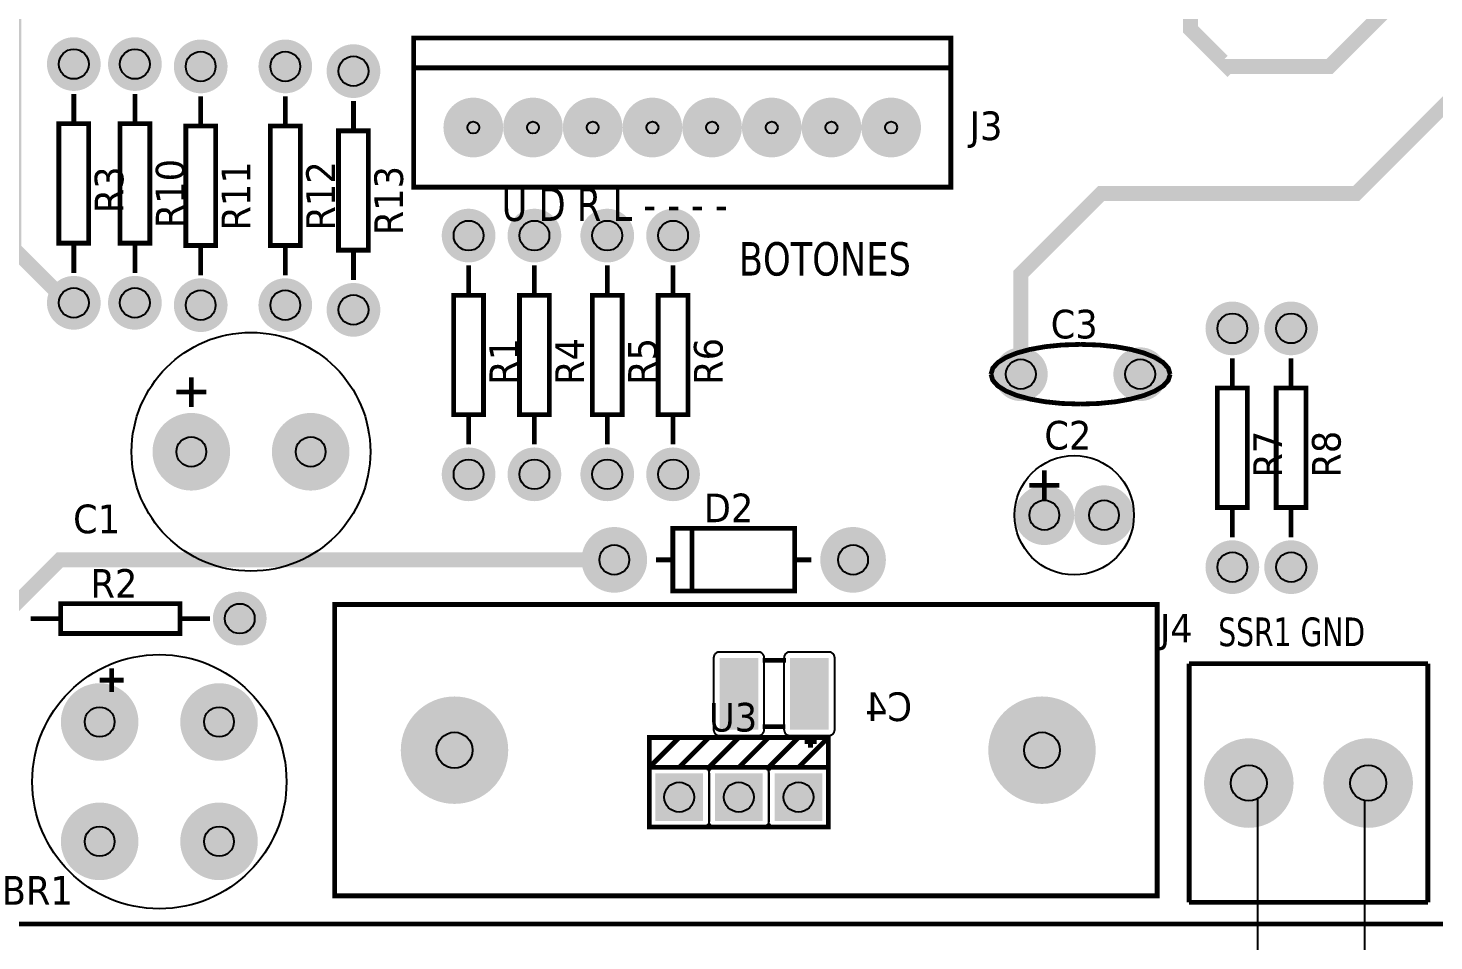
# Model space of a CAD drawing. Header units: millimetres. Extents: x 123.5 to 144.3, y 105.4 to 121.6.
# Drawn here: x 132.327 to 134.729, y 107.296 to 108.856 of the extents above; entities that cross this region are included whole.
import ezdxf

# ---------------------------------------------------------------- set-up
doc = ezdxf.new("R2010")
doc.units = ezdxf.units.MM
doc.layers.add('DESC', color=250, linetype='Continuous')
doc.layers.add('WIRES', color=7, linetype='Continuous')
doc.styles.get("Standard").update_dxf_attribs({"font": 'tahoma.ttf'})

# ---------------------------------------------------------------- blocks, each defined once
blk = doc.blocks.new('RPAD')
blk.add_trace([(-0.5, -0.5), (-0.5, 0.5), (0.5, -0.5), (0.5, 0.5)])
blk = doc.blocks.new('EPAD')
at = {"const_width": 0.5}
blk.add_lwpolyline([(-0.25, 0, 1), (0.25, 0, 1)], format="xyb", close=True, dxfattribs=at)
blk = doc.blocks.new('Tarjeta mufla')
for points, const_width in [([(146.2095582771173, 112.4205889344294), (150.1229442771173, 112.4205889344294), (150.1229442771173, 115.5111409344294), (146.2095582771173, 115.5111409344294), (146.2095582771173, 112.4205889344294)], 0.008), ([(146.2095582771173, 112.4205889344294), (150.1229442771173, 112.4205889344294), (150.1229442771173, 115.5111409344294), (146.2095582771173, 115.5111409344294), (146.2095582771173, 112.4205889344294)], 0.008), ([(146.2095582771173, 112.4205889344294), (150.1229442771173, 112.4205889344294), (150.1229442771173, 115.5111409344294), (146.2095582771173, 115.5111409344294), (146.2095582771173, 112.4205889344294)], 0.008), ([(148.1760402771172, 114.9658469344294), (148.6437632771172, 114.9658469344294), (148.7513322771173, 114.8582779344294), (149.1206872771172, 114.8582779344294), (149.3223002771173, 114.6566649344294), (149.3223002771173, 114.0083309344294), (149.1715582771172, 113.8575889344294), (149.0008712771173, 113.8575889344294), (149.0008622771172, 113.8575799344294), (148.9386922771172, 113.9197509344294), (148.9386922771172, 113.9993299344294)], 0.025), ([(148.6544402771173, 113.3418489344294), (148.6544402771173, 113.5100429344294), (148.7888822771172, 113.6444849344294), (149.2159662771172, 113.6444849344294), (149.9659662771172, 114.3944849344294), (149.9659662771172, 114.8053389344294), (149.8536682771172, 114.9176369344294)], 0.025), ([(147.1115582771172, 114.4748929344294), (146.9673532771172, 114.3306879344294), (146.9673532771172, 113.5518969344294), (147.0577162771172, 113.4615339344294), (147.0678262771172, 113.4615339344294)], 0.025), ([(147.6371172771173, 113.6552349344294), (148.5371172771173, 113.6552349344294), (148.5371172771173, 113.9052349344294), (147.6371172771173, 113.9052349344294), (147.6371172771173, 113.6552349344294)], 0.008), ([(147.6371172771173, 113.6552349344294), (148.5371172771173, 113.6552349344294), (148.5371172771173, 113.9052349344294), (147.6371172771173, 113.9052349344294), (147.6371172771173, 113.6552349344294)], 0.008), ([(147.6371172771173, 113.6552349344294), (148.5371172771173, 113.6552349344294), (148.5371172771173, 113.9052349344294), (147.6371172771173, 113.9052349344294), (147.6371172771173, 113.6552349344294)], 0.008), ([(147.6371172771173, 113.8552349344294), (148.5371172771173, 113.8552349344294)], 0.008), ([(147.6371172771173, 113.8552349344294), (148.5371172771173, 113.8552349344294)], 0.008), ([(147.6371172771173, 113.8552349344294), (148.5371172771173, 113.8552349344294)], 0.008), ([(147.0678262771172, 113.8115339344294), (147.0678262771172, 113.7615339344294)], 0.008), ([(147.0678262771172, 113.8115339344294), (147.0678262771172, 113.7615339344294)], 0.008), ([(147.0678262771172, 113.8115339344294), (147.0678262771172, 113.7615339344294)], 0.008), ([(147.1701882771172, 113.8115339344294), (147.1701882771172, 113.7615339344294)], 0.008), ([(147.1701882771172, 113.8115339344294), (147.1701882771172, 113.7615339344294)], 0.008), ([(147.1701882771172, 113.8115339344294), (147.1701882771172, 113.7615339344294)], 0.008), ([(147.2804242771172, 113.8075969344294), (147.2804242771172, 113.7575969344294)], 0.008), ([(147.2804242771172, 113.8075969344294), (147.2804242771172, 113.7575969344294)], 0.008), ([(147.2804242771172, 113.8075969344294), (147.2804242771172, 113.7575969344294)], 0.008), ([(147.4221572771172, 113.8075969344294), (147.4221572771172, 113.7575969344294)], 0.008), ([(147.4221572771172, 113.8075969344294), (147.4221572771172, 113.7575969344294)], 0.008), ([(147.4221572771172, 113.8075969344294), (147.4221572771172, 113.7575969344294)], 0.008), ([(147.5363302771173, 113.7997229344294), (147.5363302771173, 113.7497229344294)], 0.008), ([(147.5363302771173, 113.7997229344294), (147.5363302771173, 113.7497229344294)], 0.008), ([(147.5363302771173, 113.7997229344294), (147.5363302771173, 113.7497229344294)], 0.008), ([(147.0428262771173, 113.5615339344294), (147.0928262771172, 113.5615339344294), (147.0928262771172, 113.7615339344294), (147.0428262771173, 113.7615339344294), (147.0428262771173, 113.5615339344294)], 0.008), ([(147.0428262771173, 113.5615339344294), (147.0928262771172, 113.5615339344294), (147.0928262771172, 113.7615339344294), (147.0428262771173, 113.7615339344294), (147.0428262771173, 113.5615339344294)], 0.008), ([(147.0428262771173, 113.5615339344294), (147.0928262771172, 113.5615339344294), (147.0928262771172, 113.7615339344294), (147.0428262771173, 113.7615339344294), (147.0428262771173, 113.5615339344294)], 0.008), ([(147.1451882771173, 113.5615339344294), (147.1951882771172, 113.5615339344294), (147.1951882771172, 113.7615339344294), (147.1451882771173, 113.7615339344294), (147.1451882771173, 113.5615339344294)], 0.008), ([(147.1451882771173, 113.5615339344294), (147.1951882771172, 113.5615339344294), (147.1951882771172, 113.7615339344294), (147.1451882771173, 113.7615339344294), (147.1451882771173, 113.5615339344294)], 0.008), ([(147.1451882771173, 113.5615339344294), (147.1951882771172, 113.5615339344294), (147.1951882771172, 113.7615339344294), (147.1451882771173, 113.7615339344294), (147.1451882771173, 113.5615339344294)], 0.008), ([(147.2554242771172, 113.5575969344294), (147.3054242771173, 113.5575969344294), (147.3054242771173, 113.7575969344294), (147.2554242771172, 113.7575969344294), (147.2554242771172, 113.5575969344294)], 0.008), ([(147.2554242771172, 113.5575969344294), (147.3054242771173, 113.5575969344294), (147.3054242771173, 113.7575969344294), (147.2554242771172, 113.7575969344294), (147.2554242771172, 113.5575969344294)], 0.008), ([(147.2554242771172, 113.5575969344294), (147.3054242771173, 113.5575969344294), (147.3054242771173, 113.7575969344294), (147.2554242771172, 113.7575969344294), (147.2554242771172, 113.5575969344294)], 0.008), ([(147.3971572771173, 113.5575969344294), (147.4471572771172, 113.5575969344294), (147.4471572771172, 113.7575969344294), (147.3971572771173, 113.7575969344294), (147.3971572771173, 113.5575969344294)], 0.008), ([(147.3971572771173, 113.5575969344294), (147.4471572771172, 113.5575969344294), (147.4471572771172, 113.7575969344294), (147.3971572771173, 113.7575969344294), (147.3971572771173, 113.5575969344294)], 0.008), ([(147.3971572771173, 113.5575969344294), (147.4471572771172, 113.5575969344294), (147.4471572771172, 113.7575969344294), (147.3971572771173, 113.7575969344294), (147.3971572771173, 113.5575969344294)], 0.008), ([(147.5113302771173, 113.5497229344294), (147.5613302771172, 113.5497229344294), (147.5613302771172, 113.7497229344294), (147.5113302771173, 113.7497229344294), (147.5113302771173, 113.5497229344294)], 0.008), ([(147.5113302771173, 113.5497229344294), (147.5613302771172, 113.5497229344294), (147.5613302771172, 113.7497229344294), (147.5113302771173, 113.7497229344294), (147.5113302771173, 113.5497229344294)], 0.008), ([(147.5113302771173, 113.5497229344294), (147.5613302771172, 113.5497229344294), (147.5613302771172, 113.7497229344294), (147.5113302771173, 113.7497229344294), (147.5113302771173, 113.5497229344294)], 0.008), ([(147.0678262771172, 113.5615339344294), (147.0678262771172, 113.5115339344294)], 0.008), ([(147.0678262771172, 113.5615339344294), (147.0678262771172, 113.5115339344294)], 0.008), ([(147.0678262771172, 113.5615339344294), (147.0678262771172, 113.5115339344294)], 0.008), ([(147.1701882771172, 113.5615339344294), (147.1701882771172, 113.5115339344294)], 0.008), ([(147.1701882771172, 113.5615339344294), (147.1701882771172, 113.5115339344294)], 0.008), ([(147.1701882771172, 113.5615339344294), (147.1701882771172, 113.5115339344294)], 0.008), ([(147.2804242771172, 113.5575969344294), (147.2804242771172, 113.5075969344294)], 0.008), ([(147.2804242771172, 113.5575969344294), (147.2804242771172, 113.5075969344294)], 0.008), ([(147.2804242771172, 113.5575969344294), (147.2804242771172, 113.5075969344294)], 0.008), ([(147.4221572771172, 113.5575969344294), (147.4221572771172, 113.5075969344294)], 0.008), ([(147.4221572771172, 113.5575969344294), (147.4221572771172, 113.5075969344294)], 0.008), ([(147.4221572771172, 113.5575969344294), (147.4221572771172, 113.5075969344294)], 0.008), ([(147.5363302771173, 113.5497229344294), (147.5363302771173, 113.4997229344294)], 0.008), ([(147.5363302771173, 113.5497229344294), (147.5363302771173, 113.4997229344294)], 0.008), ([(147.5363302771173, 113.5497229344294), (147.5363302771173, 113.4997229344294)], 0.008), ([(147.7292432771172, 113.5241329344294), (147.7292432771172, 113.4741329344294)], 0.008), ([(147.7292432771172, 113.5241329344294), (147.7292432771172, 113.4741329344294)], 0.008), ([(147.7292432771172, 113.5241329344294), (147.7292432771172, 113.4741329344294)], 0.008), ([(147.8394792771172, 113.5241329344294), (147.8394792771172, 113.4741329344294)], 0.008), ([(147.8394792771172, 113.5241329344294), (147.8394792771172, 113.4741329344294)], 0.008), ([(147.8394792771172, 113.5241329344294), (147.8394792771172, 113.4741329344294)], 0.008), ([(147.9615272771173, 113.5241329344294), (147.9615272771173, 113.4741329344294)], 0.008), ([(147.9615272771173, 113.5241329344294), (147.9615272771173, 113.4741329344294)], 0.008), ([(147.9615272771173, 113.5241329344294), (147.9615272771173, 113.4741329344294)], 0.008), ([(148.0717632771172, 113.5241329344294), (148.0717632771172, 113.4741329344294)], 0.008), ([(148.0717632771172, 113.5241329344294), (148.0717632771172, 113.4741329344294)], 0.008), ([(148.0717632771172, 113.5241329344294), (148.0717632771172, 113.4741329344294)], 0.008), ([(147.7042432771173, 113.2741329344294), (147.7542432771172, 113.2741329344294), (147.7542432771172, 113.4741329344294), (147.7042432771173, 113.4741329344294), (147.7042432771173, 113.2741329344294)], 0.008), ([(147.7042432771173, 113.2741329344294), (147.7542432771172, 113.2741329344294), (147.7542432771172, 113.4741329344294), (147.7042432771173, 113.4741329344294), (147.7042432771173, 113.2741329344294)], 0.008), ([(147.7042432771173, 113.2741329344294), (147.7542432771172, 113.2741329344294), (147.7542432771172, 113.4741329344294), (147.7042432771173, 113.4741329344294), (147.7042432771173, 113.2741329344294)], 0.008), ([(147.8144792771172, 113.2741329344294), (147.8644792771173, 113.2741329344294), (147.8644792771173, 113.4741329344294), (147.8144792771172, 113.4741329344294), (147.8144792771172, 113.2741329344294)], 0.008), ([(147.8144792771172, 113.2741329344294), (147.8644792771173, 113.2741329344294), (147.8644792771173, 113.4741329344294), (147.8144792771172, 113.4741329344294), (147.8144792771172, 113.2741329344294)], 0.008), ([(147.8144792771172, 113.2741329344294), (147.8644792771173, 113.2741329344294), (147.8644792771173, 113.4741329344294), (147.8144792771172, 113.4741329344294), (147.8144792771172, 113.2741329344294)], 0.008), ([(147.9365272771172, 113.2741329344294), (147.9865272771173, 113.2741329344294), (147.9865272771173, 113.4741329344294), (147.9365272771172, 113.4741329344294), (147.9365272771172, 113.2741329344294)], 0.008), ([(147.9365272771172, 113.2741329344294), (147.9865272771173, 113.2741329344294), (147.9865272771173, 113.4741329344294), (147.9365272771172, 113.4741329344294), (147.9365272771172, 113.2741329344294)], 0.008), ([(147.9365272771172, 113.2741329344294), (147.9865272771173, 113.2741329344294), (147.9865272771173, 113.4741329344294), (147.9365272771172, 113.4741329344294), (147.9365272771172, 113.2741329344294)], 0.008), ([(148.0467632771172, 113.2741329344294), (148.0967632771172, 113.2741329344294), (148.0967632771172, 113.4741329344294), (148.0467632771172, 113.4741329344294), (148.0467632771172, 113.2741329344294)], 0.008), ([(148.0467632771172, 113.2741329344294), (148.0967632771172, 113.2741329344294), (148.0967632771172, 113.4741329344294), (148.0467632771172, 113.4741329344294), (148.0467632771172, 113.2741329344294)], 0.008), ([(148.0467632771172, 113.2741329344294), (148.0967632771172, 113.2741329344294), (148.0967632771172, 113.4741329344294), (148.0467632771172, 113.4741329344294), (148.0467632771172, 113.2741329344294)], 0.008), ([(148.6044402771172, 113.3418489344294), (148.6073992771173, 113.3520369344294), (148.6159242771172, 113.3614739344294), (148.6294892771172, 113.3699739344294), (148.6475652771173, 113.3773489344294), (148.6696262771173, 113.3834119344294), (148.6951432771172, 113.3879739344294), (148.7235902771172, 113.3908489344294), (148.7544402771173, 113.3918489344294)], 0.008), ([(148.6044402771172, 113.3418489344294), (148.6073992771173, 113.3520369344294), (148.6159242771172, 113.3614739344294), (148.6294892771172, 113.3699739344294), (148.6475652771173, 113.3773489344294), (148.6696262771173, 113.3834119344294), (148.6951432771172, 113.3879739344294), (148.7235902771172, 113.3908489344294), (148.7544402771173, 113.3918489344294)], 0.008), ([(148.6044402771172, 113.3418489344294), (148.6073992771173, 113.3520369344294), (148.6159242771172, 113.3614739344294), (148.6294892771172, 113.3699739344294), (148.6475652771173, 113.3773489344294), (148.6696262771173, 113.3834119344294), (148.6951432771172, 113.3879739344294), (148.7235902771172, 113.3908489344294), (148.7544402771173, 113.3918489344294)], 0.008), ([(148.9044402771173, 113.3418489344294), (148.9014402771172, 113.3520369344294), (148.8928152771173, 113.3614739344294), (148.8791272771172, 113.3699739344294), (148.8609402771172, 113.3773489344294), (148.8388152771172, 113.3834119344294), (148.8133152771173, 113.3879739344294), (148.7850032771173, 113.3908489344294), (148.7544402771173, 113.3918489344294)], 0.008), ([(148.9044402771173, 113.3418489344294), (148.9014402771172, 113.3520369344294), (148.8928152771173, 113.3614739344294), (148.8791272771172, 113.3699739344294), (148.8609402771172, 113.3773489344294), (148.8388152771172, 113.3834119344294), (148.8133152771173, 113.3879739344294), (148.7850032771173, 113.3908489344294), (148.7544402771173, 113.3918489344294)], 0.008), ([(148.9044402771173, 113.3418489344294), (148.9014402771172, 113.3520369344294), (148.8928152771173, 113.3614739344294), (148.8791272771172, 113.3699739344294), (148.8609402771172, 113.3773489344294), (148.8388152771172, 113.3834119344294), (148.8133152771173, 113.3879739344294), (148.7850032771173, 113.3908489344294), (148.7544402771173, 113.3918489344294)], 0.008), ([(149.0087712771172, 113.3686209344294), (149.0087712771172, 113.3186209344294)], 0.008), ([(149.0087712771172, 113.3686209344294), (149.0087712771172, 113.3186209344294)], 0.008), ([(149.0087712771172, 113.3686209344294), (149.0087712771172, 113.3186209344294)], 0.008), ([(149.1071962771173, 113.3686209344294), (149.1071962771173, 113.3186209344294)], 0.008), ([(149.1071962771173, 113.3686209344294), (149.1071962771173, 113.3186209344294)], 0.008), ([(149.1071962771173, 113.3686209344294), (149.1071962771173, 113.3186209344294)], 0.008), ([(147.2646762771172, 113.3369279344294), (147.2646762771172, 113.2869279344294)], 0.008), ([(147.2646762771172, 113.3369279344294), (147.2646762771172, 113.2869279344294)], 0.008), ([(147.2646762771172, 113.3369279344294), (147.2646762771172, 113.2869279344294)], 0.008), ([(148.6044402771172, 113.3418489344294), (148.6073992771173, 113.3316619344294), (148.6159242771172, 113.3222239344294), (148.6294892771172, 113.3137239344294), (148.6475652771173, 113.3063489344294), (148.6696262771173, 113.3002869344294), (148.6951432771172, 113.2957239344294), (148.7235902771172, 113.2928489344294), (148.7544402771173, 113.2918489344294)], 0.008), ([(148.6044402771172, 113.3418489344294), (148.6073992771173, 113.3316619344294), (148.6159242771172, 113.3222239344294), (148.6294892771172, 113.3137239344294), (148.6475652771173, 113.3063489344294), (148.6696262771173, 113.3002869344294), (148.6951432771172, 113.2957239344294), (148.7235902771172, 113.2928489344294), (148.7544402771173, 113.2918489344294)], 0.008), ([(148.6044402771172, 113.3418489344294), (148.6073992771173, 113.3316619344294), (148.6159242771172, 113.3222239344294), (148.6294892771172, 113.3137239344294), (148.6475652771173, 113.3063489344294), (148.6696262771173, 113.3002869344294), (148.6951432771172, 113.2957239344294), (148.7235902771172, 113.2928489344294), (148.7544402771173, 113.2918489344294)], 0.008), ([(148.9044402771173, 113.3418489344294), (148.9014402771172, 113.3316619344294), (148.8928152771173, 113.3222239344294), (148.8791272771172, 113.3137239344294), (148.8609402771172, 113.3063489344294), (148.8388152771172, 113.3002869344294), (148.8133152771173, 113.2957239344294), (148.7850032771173, 113.2928489344294), (148.7544402771173, 113.2918489344294)], 0.008), ([(148.9044402771173, 113.3418489344294), (148.9014402771172, 113.3316619344294), (148.8928152771173, 113.3222239344294), (148.8791272771172, 113.3137239344294), (148.8609402771172, 113.3063489344294), (148.8388152771172, 113.3002869344294), (148.8133152771173, 113.2957239344294), (148.7850032771173, 113.2928489344294), (148.7544402771173, 113.2918489344294)], 0.008), ([(148.9044402771173, 113.3418489344294), (148.9014402771172, 113.3316619344294), (148.8928152771173, 113.3222239344294), (148.8791272771172, 113.3137239344294), (148.8609402771172, 113.3063489344294), (148.8388152771172, 113.3002869344294), (148.8133152771173, 113.2957239344294), (148.7850032771173, 113.2928489344294), (148.7544402771173, 113.2918489344294)], 0.008), ([(147.2396762771172, 113.3119279344294), (147.2896762771173, 113.3119279344294)], 0.008), ([(147.2396762771172, 113.3119279344294), (147.2896762771173, 113.3119279344294)], 0.008), ([(147.2396762771172, 113.3119279344294), (147.2896762771173, 113.3119279344294)], 0.008), ([(148.9837712771173, 113.1186209344294), (149.0337712771172, 113.1186209344294), (149.0337712771172, 113.3186209344294), (148.9837712771173, 113.3186209344294), (148.9837712771173, 113.1186209344294)], 0.008), ([(148.9837712771173, 113.1186209344294), (149.0337712771172, 113.1186209344294), (149.0337712771172, 113.3186209344294), (148.9837712771173, 113.3186209344294), (148.9837712771173, 113.1186209344294)], 0.008), ([(148.9837712771173, 113.1186209344294), (149.0337712771172, 113.1186209344294), (149.0337712771172, 113.3186209344294), (148.9837712771173, 113.3186209344294), (148.9837712771173, 113.1186209344294)], 0.008), ([(149.0821962771172, 113.1186209344294), (149.1321962771173, 113.1186209344294), (149.1321962771173, 113.3186209344294), (149.0821962771172, 113.3186209344294), (149.0821962771172, 113.1186209344294)], 0.008), ([(149.0821962771172, 113.1186209344294), (149.1321962771173, 113.1186209344294), (149.1321962771173, 113.3186209344294), (149.0821962771172, 113.3186209344294), (149.0821962771172, 113.1186209344294)], 0.008), ([(149.0821962771172, 113.1186209344294), (149.1321962771173, 113.1186209344294), (149.1321962771173, 113.3186209344294), (149.0821962771172, 113.3186209344294), (149.0821962771172, 113.1186209344294)], 0.008), ([(147.7292432771172, 113.2741329344294), (147.7292432771172, 113.2241329344294)], 0.008), ([(147.7292432771172, 113.2741329344294), (147.7292432771172, 113.2241329344294)], 0.008), ([(147.7292432771172, 113.2741329344294), (147.7292432771172, 113.2241329344294)], 0.008), ([(147.8394792771172, 113.2741329344294), (147.8394792771172, 113.2241329344294)], 0.008), ([(147.8394792771172, 113.2741329344294), (147.8394792771172, 113.2241329344294)], 0.008), ([(147.8394792771172, 113.2741329344294), (147.8394792771172, 113.2241329344294)], 0.008), ([(147.9615272771173, 113.2741329344294), (147.9615272771173, 113.2241329344294)], 0.008), ([(147.9615272771173, 113.2741329344294), (147.9615272771173, 113.2241329344294)], 0.008), ([(147.9615272771173, 113.2741329344294), (147.9615272771173, 113.2241329344294)], 0.008), ([(148.0717632771172, 113.2741329344294), (148.0717632771172, 113.2241329344294)], 0.008), ([(148.0717632771172, 113.2741329344294), (148.0717632771172, 113.2241329344294)], 0.008), ([(148.0717632771172, 113.2741329344294), (148.0717632771172, 113.2241329344294)], 0.008), ([(148.6938102771173, 113.1806289344294), (148.6938102771173, 113.1306289344294)], 0.008), ([(148.6938102771173, 113.1806289344294), (148.6938102771173, 113.1306289344294)], 0.008), ([(148.6938102771173, 113.1806289344294), (148.6938102771173, 113.1306289344294)], 0.008), ([(148.6688102771172, 113.1556289344294), (148.7188102771173, 113.1556289344294)], 0.008), ([(148.6688102771172, 113.1556289344294), (148.7188102771173, 113.1556289344294)], 0.008), ([(148.6688102771172, 113.1556289344294), (148.7188102771173, 113.1556289344294)], 0.008), ([(149.0087712771172, 113.1186209344294), (149.0087712771172, 113.0686209344294)], 0.008), ([(149.0087712771172, 113.1186209344294), (149.0087712771172, 113.0686209344294)], 0.008), ([(149.0087712771172, 113.1186209344294), (149.0087712771172, 113.0686209344294)], 0.008), ([(149.1071962771173, 113.1186209344294), (149.1071962771173, 113.0686209344294)], 0.008), ([(149.1071962771173, 113.1186209344294), (149.1071962771173, 113.0686209344294)], 0.008), ([(149.1071962771173, 113.1186209344294), (149.1071962771173, 113.0686209344294)], 0.008), ([(148.0713382771172, 112.9788259344294), (148.2753382771172, 112.9788259344294), (148.2753382771172, 113.0838259344294), (148.0713382771172, 113.0838259344294), (148.0713382771172, 112.9788259344294)], 0.008), ([(148.0713382771172, 112.9788259344294), (148.2753382771172, 112.9788259344294), (148.2753382771172, 113.0838259344294), (148.0713382771172, 113.0838259344294), (148.0713382771172, 112.9788259344294)], 0.008), ([(148.0713382771172, 112.9788259344294), (148.2753382771172, 112.9788259344294), (148.2753382771172, 113.0838259344294), (148.0713382771172, 113.0838259344294), (148.0713382771172, 112.9788259344294)], 0.008), ([(148.1033382771172, 113.0828259344294), (148.1033382771172, 112.9798259344294)], 0.008), ([(148.1033382771172, 113.0828259344294), (148.1033382771172, 112.9798259344294)], 0.008), ([(148.1033382771172, 113.0828259344294), (148.1033382771172, 112.9798259344294)], 0.008), ([(147.9733382771173, 113.0308259344294), (147.0442042771172, 113.0308259344294), (146.9457792771173, 112.9323999344294)], 0.025), ([(148.0433382771172, 113.0308259344294), (148.0713382771172, 113.0308259344294)], 0.008), ([(148.0433382771172, 113.0308259344294), (148.0713382771172, 113.0308259344294)], 0.008), ([(148.0433382771172, 113.0308259344294), (148.0713382771172, 113.0308259344294)], 0.008), ([(148.2753382771172, 113.0308259344294), (148.3033382771172, 113.0308259344294)], 0.008), ([(148.2753382771172, 113.0308259344294), (148.3033382771172, 113.0308259344294)], 0.008), ([(148.2753382771172, 113.0308259344294), (148.3033382771172, 113.0308259344294)], 0.008), ([(147.0457792771172, 112.9073999344294), (147.2457792771172, 112.9073999344294), (147.2457792771172, 112.9573999344294), (147.0457792771172, 112.9573999344294), (147.0457792771172, 112.9073999344294)], 0.008), ([(147.0457792771172, 112.9073999344294), (147.2457792771172, 112.9073999344294), (147.2457792771172, 112.9573999344294), (147.0457792771172, 112.9573999344294), (147.0457792771172, 112.9073999344294)], 0.008), ([(147.0457792771172, 112.9073999344294), (147.2457792771172, 112.9073999344294), (147.2457792771172, 112.9573999344294), (147.0457792771172, 112.9573999344294), (147.0457792771172, 112.9073999344294)], 0.008), ([(147.5048342771173, 112.4678339344294), (148.8827862771172, 112.4678339344294), (148.8827862771172, 112.9560219344294), (147.5048342771173, 112.9560219344294), (147.5048342771173, 112.4678339344294)], 0.008), ([(147.5048342771173, 112.4678339344294), (148.8827862771172, 112.4678339344294), (148.8827862771172, 112.9560219344294), (147.5048342771173, 112.9560219344294), (147.5048342771173, 112.4678339344294)], 0.008), ([(147.5048342771173, 112.4678339344294), (148.8827862771172, 112.4678339344294), (148.8827862771172, 112.9560219344294), (147.5048342771173, 112.9560219344294), (147.5048342771173, 112.4678339344294)], 0.008), ([(146.9957792771172, 112.9323999344294), (147.0457792771172, 112.9323999344294)], 0.008), ([(146.9957792771172, 112.9323999344294), (147.0457792771172, 112.9323999344294)], 0.008), ([(146.9957792771172, 112.9323999344294), (147.0457792771172, 112.9323999344294)], 0.008), ([(147.2457792771172, 112.9323999344294), (147.2957792771172, 112.9323999344294)], 0.008), ([(147.2457792771172, 112.9323999344294), (147.2957792771172, 112.9323999344294)], 0.008), ([(147.2457792771172, 112.9323999344294), (147.2957792771172, 112.9323999344294)], 0.008), ([(148.2221092771173, 112.8624159344294), (148.2611092771172, 112.8624159344294)], 0.008), ([(148.2221092771173, 112.8624159344294), (148.2611092771172, 112.8624159344294)], 0.008), ([(148.2221092771173, 112.8624159344294), (148.2611092771172, 112.8624159344294)], 0.008), ([(148.9363302771172, 112.8568099344294), (148.9363302771172, 112.4568099344294)], 0.008), ([(148.9363302771172, 112.8568099344294), (149.3363302771172, 112.8568099344294)], 0.008), ([(148.9363302771172, 112.8568099344294), (148.9363302771172, 112.4568099344294)], 0.008), ([(148.9363302771172, 112.8568099344294), (149.3363302771172, 112.8568099344294)], 0.008), ([(148.9363302771172, 112.8568099344294), (148.9363302771172, 112.4568099344294)], 0.008), ([(148.9363302771172, 112.8568099344294), (149.3363302771172, 112.8568099344294)], 0.008), ([(149.3363302771172, 112.8568099344294), (149.3363302771172, 112.4568099344294)], 0.008), ([(149.3363302771172, 112.8568099344294), (149.3363302771172, 112.4568099344294)], 0.008), ([(149.3363302771172, 112.8568099344294), (149.3363302771172, 112.4568099344294)], 0.008), ([(147.1311332771172, 112.8491719344294), (147.1311332771172, 112.8091719344294)], 0.008), ([(147.1311332771172, 112.8491719344294), (147.1311332771172, 112.8091719344294)], 0.008), ([(147.1311332771172, 112.8491719344294), (147.1311332771172, 112.8091719344294)], 0.008), ([(147.1111332771173, 112.8291719344294), (147.1511332771173, 112.8291719344294)], 0.008), ([(147.1111332771173, 112.8291719344294), (147.1511332771173, 112.8291719344294)], 0.008), ([(147.1111332771173, 112.8291719344294), (147.1511332771173, 112.8291719344294)], 0.008), ([(148.2221092771173, 112.7514159344294), (148.2601092771172, 112.7514159344294)], 0.008), ([(148.2221092771173, 112.7514159344294), (148.2601092771172, 112.7514159344294)], 0.008), ([(148.2221092771173, 112.7514159344294), (148.2601092771172, 112.7514159344294)], 0.008), ([(148.3021092771172, 112.7364159344294), (148.3021092771172, 112.7164159344294)], 0.008), ([(148.3021092771172, 112.7364159344294), (148.3021092771172, 112.7164159344294)], 0.008), ([(148.3021092771172, 112.7364159344294), (148.3021092771172, 112.7164159344294)], 0.008), ([(148.0319992771173, 112.6831879344294), (148.0319992771173, 112.7331879344294), (148.3319992771172, 112.7331879344294), (148.3319992771172, 112.6831879344294)], 0.008), ([(148.0319992771173, 112.6831879344294), (148.0819992771172, 112.7331879344294)], 0.008), ([(148.0319992771173, 112.6831879344294), (148.0319992771173, 112.7331879344294), (148.3319992771172, 112.7331879344294), (148.3319992771172, 112.6831879344294)], 0.008), ([(148.0319992771173, 112.6831879344294), (148.0819992771172, 112.7331879344294)], 0.008), ([(148.0319992771173, 112.6831879344294), (148.0319992771173, 112.7331879344294), (148.3319992771172, 112.7331879344294), (148.3319992771172, 112.6831879344294)], 0.008), ([(148.0319992771173, 112.6831879344294), (148.0819992771172, 112.7331879344294)], 0.008), ([(148.0819992771172, 112.6831879344294), (148.1319992771172, 112.7331879344294)], 0.008), ([(148.0819992771172, 112.6831879344294), (148.1319992771172, 112.7331879344294)], 0.008), ([(148.0819992771172, 112.6831879344294), (148.1319992771172, 112.7331879344294)], 0.008), ([(148.1319992771172, 112.6831879344294), (148.1819992771173, 112.7331879344294)], 0.008), ([(148.1319992771172, 112.6831879344294), (148.1819992771173, 112.7331879344294)], 0.008), ([(148.1319992771172, 112.6831879344294), (148.1819992771173, 112.7331879344294)], 0.008), ([(148.1819992771173, 112.6831879344294), (148.2319992771172, 112.7331879344294)], 0.008), ([(148.1819992771173, 112.6831879344294), (148.2319992771172, 112.7331879344294)], 0.008), ([(148.1819992771173, 112.6831879344294), (148.2319992771172, 112.7331879344294)], 0.008), ([(148.2319992771172, 112.6831879344294), (148.2819992771173, 112.7331879344294)], 0.008), ([(148.2319992771172, 112.6831879344294), (148.2819992771173, 112.7331879344294)], 0.008), ([(148.2319992771172, 112.6831879344294), (148.2819992771173, 112.7331879344294)], 0.008), ([(148.2819992771173, 112.6831879344294), (148.3319992771172, 112.7331879344294)], 0.008), ([(148.2819992771173, 112.6831879344294), (148.3319992771172, 112.7331879344294)], 0.008), ([(148.2819992771173, 112.6831879344294), (148.3319992771172, 112.7331879344294)], 0.008), ([(148.2921092771172, 112.7264159344294), (148.3121092771173, 112.7264159344294)], 0.008), ([(148.2921092771172, 112.7264159344294), (148.3121092771173, 112.7264159344294)], 0.008), ([(148.2921092771172, 112.7264159344294), (148.3121092771173, 112.7264159344294)], 0.008), ([(148.0319992771173, 112.5831879344294), (148.3319992771172, 112.5831879344294), (148.3319992771172, 112.6831879344294), (148.0319992771173, 112.6831879344294), (148.0319992771173, 112.5831879344294)], 0.008), ([(148.0319992771173, 112.5831879344294), (148.3319992771172, 112.5831879344294), (148.3319992771172, 112.6831879344294), (148.0319992771173, 112.6831879344294), (148.0319992771173, 112.5831879344294)], 0.008), ([(148.0319992771173, 112.5831879344294), (148.3319992771172, 112.5831879344294), (148.3319992771172, 112.6831879344294), (148.0319992771173, 112.6831879344294), (148.0319992771173, 112.5831879344294)], 0.008), ([(148.9363302771172, 112.4568099344294), (149.3363302771172, 112.4568099344294)], 0.008), ([(148.9363302771172, 112.4568099344294), (149.3363302771172, 112.4568099344294)], 0.008), ([(148.9363302771172, 112.4568099344294), (149.3363302771172, 112.4568099344294)], 0.008)]:
    blk.add_lwpolyline(points, dxfattribs=dict(const_width=const_width))
for points in [[(148.1496092771172, 112.7364159344294), (148.2146092771172, 112.7364159344294), (148.2156492771173, 112.7364669344294), (148.2166542771172, 112.7366149344294), (148.2176212771172, 112.7368569344294), (148.2185452771172, 112.7371879344294), (148.2194212771172, 112.7376019344294), (148.2202452771172, 112.7380969344294), (148.2210132771172, 112.7386669344294), (148.2217192771172, 112.7393069344294), (148.2223592771172, 112.7400129344294), (148.2229282771172, 112.7407799344294), (148.2234232771172, 112.7416039344294), (148.2238382771172, 112.7424809344294), (148.2241682771173, 112.7434049344294), (148.2244102771172, 112.7443719344294), (148.2245592771172, 112.7453769344294), (148.2246092771173, 112.7464159344294), (148.2246092771173, 112.8664159344294), (148.2245592771172, 112.8674559344294), (148.2244102771172, 112.8684609344294), (148.2241682771173, 112.8694279344294), (148.2238382771172, 112.8703519344294), (148.2234232771172, 112.8712279344294), (148.2229282771172, 112.8720519344294), (148.2223592771172, 112.8728189344294), (148.2217192771172, 112.8735259344294), (148.2210132771172, 112.8741659344294), (148.2202452771172, 112.8747349344294), (148.2194212771172, 112.8752299344294), (148.2185452771172, 112.8756449344294), (148.2176212771172, 112.8759749344294), (148.2166542771172, 112.8762169344294), (148.2156492771173, 112.8763659344294), (148.2146092771172, 112.8764159344294), (148.1496092771172, 112.8764159344294), (148.1485702771172, 112.8763659344294), (148.1475652771173, 112.8762169344294), (148.1465982771172, 112.8759749344294), (148.1456742771173, 112.8756449344294), (148.1447972771172, 112.8752299344294), (148.1439732771173, 112.8747349344294), (148.1432062771173, 112.8741659344294), (148.1425002771173, 112.8735259344294), (148.1418602771172, 112.8728189344294), (148.1412902771172, 112.8720519344294), (148.1407962771173, 112.8712279344294), (148.1403812771173, 112.8703519344294), (148.1400502771172, 112.8694279344294), (148.1398082771173, 112.8684609344294), (148.1396602771173, 112.8674559344294), (148.1396092771172, 112.8664159344294), (148.1396092771172, 112.7464159344294), (148.1396602771173, 112.7453769344294), (148.1398082771173, 112.7443719344294), (148.1400502771172, 112.7434049344294), (148.1403812771173, 112.7424809344294), (148.1407962771173, 112.7416039344294), (148.1412902771172, 112.7407799344294), (148.1418602771172, 112.7400129344294), (148.1425002771173, 112.7393069344294), (148.1432062771173, 112.7386669344294), (148.1439732771173, 112.7380969344294), (148.1447972771172, 112.7376019344294), (148.1456742771173, 112.7371879344294), (148.1465982771172, 112.7368569344294), (148.1475652771173, 112.7366149344294), (148.1485702771172, 112.7364669344294), (148.1496092771172, 112.7364159344294)], [(148.2676092771173, 112.7364159344294), (148.3326092771173, 112.7364159344294), (148.3336492771172, 112.7364669344294), (148.3346542771172, 112.7366149344294), (148.3356212771172, 112.7368569344294), (148.3365452771172, 112.7371879344294), (148.3374212771172, 112.7376019344294), (148.3382452771172, 112.7380969344294), (148.3390132771173, 112.7386669344294), (148.3397192771172, 112.7393069344294), (148.3403592771172, 112.7400129344294), (148.3409282771173, 112.7407799344294), (148.3414232771173, 112.7416039344294), (148.3418382771172, 112.7424809344294), (148.3421682771173, 112.7434049344294), (148.3424102771172, 112.7443719344294), (148.3425592771173, 112.7453769344294), (148.3426092771172, 112.7464159344294), (148.3426092771172, 112.8664159344294), (148.3425592771173, 112.8674559344294), (148.3424102771172, 112.8684609344294), (148.3421682771173, 112.8694279344294), (148.3418382771172, 112.8703519344294), (148.3414232771173, 112.8712279344294), (148.3409282771173, 112.8720519344294), (148.3403592771172, 112.8728189344294), (148.3397192771172, 112.8735259344294), (148.3390132771173, 112.8741659344294), (148.3382452771172, 112.8747349344294), (148.3374212771172, 112.8752299344294), (148.3365452771172, 112.8756449344294), (148.3356212771172, 112.8759749344294), (148.3346542771172, 112.8762169344294), (148.3336492771172, 112.8763659344294), (148.3326092771173, 112.8764159344294), (148.2676092771173, 112.8764159344294), (148.2665702771172, 112.8763659344294), (148.2655652771172, 112.8762169344294), (148.2645982771172, 112.8759749344294), (148.2636742771172, 112.8756449344294), (148.2627972771172, 112.8752299344294), (148.2619732771172, 112.8747349344294), (148.2612062771173, 112.8741659344294), (148.2605002771172, 112.8735259344294), (148.2598602771172, 112.8728189344294), (148.2592902771173, 112.8720519344294), (148.2587962771173, 112.8712279344294), (148.2583812771173, 112.8703519344294), (148.2580502771172, 112.8694279344294), (148.2578082771172, 112.8684609344294), (148.2576602771173, 112.8674559344294), (148.2576092771172, 112.8664159344294), (148.2576092771172, 112.7464159344294), (148.2576602771173, 112.7453769344294), (148.2578082771172, 112.7443719344294), (148.2580502771172, 112.7434049344294), (148.2583812771173, 112.7424809344294), (148.2587962771173, 112.7416039344294), (148.2592902771173, 112.7407799344294), (148.2598602771172, 112.7400129344294), (148.2605002771172, 112.7393069344294), (148.2612062771173, 112.7386669344294), (148.2619732771172, 112.7380969344294), (148.2627972771172, 112.7376019344294), (148.2636742771172, 112.7371879344294), (148.2645982771172, 112.7368569344294), (148.2655652771172, 112.7366149344294), (148.2665702771172, 112.7364669344294), (148.2676092771173, 112.7364159344294)], [(148.0419992771172, 112.6831879344294), (148.1219992771173, 112.6831879344294), (148.1230382771172, 112.6831369344294), (148.1240442771172, 112.6829889344294), (148.1250102771172, 112.6827469344294), (148.1259342771172, 112.6824159344294), (148.1268112771172, 112.6820019344294), (148.1276352771172, 112.6815069344294), (148.1284032771173, 112.6809369344294), (148.1291082771172, 112.6802969344294), (148.1297492771172, 112.6795909344294), (148.1303182771173, 112.6788239344294), (148.1308122771173, 112.6779999344294), (148.1312272771173, 112.6771229344294), (148.1315582771173, 112.6761989344294), (148.1318002771172, 112.6752319344294), (148.1319492771173, 112.6742269344294), (148.1319992771172, 112.6731879344294), (148.1319992771172, 112.5931879344294), (148.1319492771173, 112.5921479344294), (148.1318002771172, 112.5911429344294), (148.1315582771173, 112.5901759344294), (148.1312272771173, 112.5892519344294), (148.1308122771173, 112.5883759344294), (148.1303182771173, 112.5875519344294), (148.1297492771172, 112.5867849344294), (148.1291082771172, 112.5860779344294), (148.1284032771173, 112.5854379344294), (148.1276352771172, 112.5848689344294), (148.1268112771172, 112.5843739344294), (148.1259342771172, 112.5839589344294), (148.1250102771172, 112.5836289344294), (148.1240442771172, 112.5833869344294), (148.1230382771172, 112.5832379344294), (148.1219992771173, 112.5831879344294), (148.0419992771172, 112.5831879344294), (148.0409602771173, 112.5832379344294), (148.0399552771173, 112.5833869344294), (148.0389882771173, 112.5836289344294), (148.0380642771173, 112.5839589344294), (148.0371872771173, 112.5843739344294), (148.0363632771173, 112.5848689344294), (148.0355952771172, 112.5854379344294), (148.0348902771173, 112.5860779344294), (148.0342492771173, 112.5867849344294), (148.0336802771172, 112.5875519344294), (148.0331862771172, 112.5883759344294), (148.0327712771172, 112.5892519344294), (148.0324402771172, 112.5901759344294), (148.0321982771173, 112.5911429344294), (148.0320492771172, 112.5921479344294), (148.0319992771173, 112.5931879344294), (148.0319992771173, 112.6731879344294), (148.0320492771172, 112.6742269344294), (148.0321982771173, 112.6752319344294), (148.0324402771172, 112.6761989344294), (148.0327712771172, 112.6771229344294), (148.0331862771172, 112.6779999344294), (148.0336802771172, 112.6788239344294), (148.0342492771173, 112.6795909344294), (148.0348902771173, 112.6802969344294), (148.0355952771172, 112.6809369344294), (148.0363632771173, 112.6815069344294), (148.0371872771173, 112.6820019344294), (148.0380642771173, 112.6824159344294), (148.0389882771173, 112.6827469344294), (148.0399552771173, 112.6829889344294), (148.0409602771173, 112.6831369344294), (148.0419992771172, 112.6831879344294)], [(148.1419992771172, 112.6831879344294), (148.2219992771172, 112.6831879344294), (148.2230382771172, 112.6831369344294), (148.2240442771173, 112.6829889344294), (148.2250102771172, 112.6827469344294), (148.2259342771173, 112.6824159344294), (148.2268112771172, 112.6820019344294), (148.2276352771173, 112.6815069344294), (148.2284032771173, 112.6809369344294), (148.2291082771172, 112.6802969344294), (148.2297492771172, 112.6795909344294), (148.2303182771172, 112.6788239344294), (148.2308122771173, 112.6779999344294), (148.2312272771173, 112.6771229344294), (148.2315582771172, 112.6761989344294), (148.2318002771173, 112.6752319344294), (148.2319492771173, 112.6742269344294), (148.2319992771172, 112.6731879344294), (148.2319992771172, 112.5931879344294), (148.2319492771173, 112.5921479344294), (148.2318002771173, 112.5911429344294), (148.2315582771172, 112.5901759344294), (148.2312272771173, 112.5892519344294), (148.2308122771173, 112.5883759344294), (148.2303182771172, 112.5875519344294), (148.2297492771172, 112.5867849344294), (148.2291082771172, 112.5860779344294), (148.2284032771173, 112.5854379344294), (148.2276352771173, 112.5848689344294), (148.2268112771172, 112.5843739344294), (148.2259342771173, 112.5839589344294), (148.2250102771172, 112.5836289344294), (148.2240442771173, 112.5833869344294), (148.2230382771172, 112.5832379344294), (148.2219992771172, 112.5831879344294), (148.1419992771172, 112.5831879344294), (148.1409602771172, 112.5832379344294), (148.1399552771173, 112.5833869344294), (148.1389882771172, 112.5836289344294), (148.1380642771173, 112.5839589344294), (148.1371872771172, 112.5843739344294), (148.1363632771173, 112.5848689344294), (148.1355952771173, 112.5854379344294), (148.1348902771173, 112.5860779344294), (148.1342492771172, 112.5867849344294), (148.1336802771172, 112.5875519344294), (148.1331862771173, 112.5883759344294), (148.1327712771173, 112.5892519344294), (148.1324402771172, 112.5901759344294), (148.1321982771173, 112.5911429344294), (148.1320492771173, 112.5921479344294), (148.1319992771172, 112.5931879344294), (148.1319992771172, 112.6731879344294), (148.1320492771173, 112.6742269344294), (148.1321982771173, 112.6752319344294), (148.1324402771172, 112.6761989344294), (148.1327712771173, 112.6771229344294), (148.1331862771173, 112.6779999344294), (148.1336802771172, 112.6788239344294), (148.1342492771172, 112.6795909344294), (148.1348902771173, 112.6802969344294), (148.1355952771173, 112.6809369344294), (148.1363632771173, 112.6815069344294), (148.1371872771172, 112.6820019344294), (148.1380642771173, 112.6824159344294), (148.1389882771172, 112.6827469344294), (148.1399552771173, 112.6829889344294), (148.1409602771172, 112.6831369344294), (148.1419992771172, 112.6831879344294)], [(148.2419992771173, 112.6831879344294), (148.3219992771172, 112.6831879344294), (148.3230382771172, 112.6831369344294), (148.3240442771173, 112.6829889344294), (148.3250102771173, 112.6827469344294), (148.3259342771173, 112.6824159344294), (148.3268112771173, 112.6820019344294), (148.3276352771173, 112.6815069344294), (148.3284032771172, 112.6809369344294), (148.3291082771173, 112.6802969344294), (148.3297492771173, 112.6795909344294), (148.3303182771172, 112.6788239344294), (148.3308122771172, 112.6779999344294), (148.3312272771173, 112.6771229344294), (148.3315582771172, 112.6761989344294), (148.3318002771173, 112.6752319344294), (148.3319492771172, 112.6742269344294), (148.3319992771172, 112.6731879344294), (148.3319992771172, 112.5931879344294), (148.3319492771172, 112.5921479344294), (148.3318002771173, 112.5911429344294), (148.3315582771172, 112.5901759344294), (148.3312272771173, 112.5892519344294), (148.3308122771172, 112.5883759344294), (148.3303182771172, 112.5875519344294), (148.3297492771173, 112.5867849344294), (148.3291082771173, 112.5860779344294), (148.3284032771172, 112.5854379344294), (148.3276352771173, 112.5848689344294), (148.3268112771173, 112.5843739344294), (148.3259342771173, 112.5839589344294), (148.3250102771173, 112.5836289344294), (148.3240442771173, 112.5833869344294), (148.3230382771172, 112.5832379344294), (148.3219992771172, 112.5831879344294), (148.2419992771173, 112.5831879344294), (148.2409602771172, 112.5832379344294), (148.2399552771172, 112.5833869344294), (148.2389882771172, 112.5836289344294), (148.2380642771172, 112.5839589344294), (148.2371872771172, 112.5843739344294), (148.2363632771172, 112.5848689344294), (148.2355952771173, 112.5854379344294), (148.2348902771172, 112.5860779344294), (148.2342492771172, 112.5867849344294), (148.2336802771173, 112.5875519344294), (148.2331862771173, 112.5883759344294), (148.2327712771173, 112.5892519344294), (148.2324402771172, 112.5901759344294), (148.2321982771172, 112.5911429344294), (148.2320492771173, 112.5921479344294), (148.2319992771172, 112.5931879344294), (148.2319992771172, 112.6731879344294), (148.2320492771173, 112.6742269344294), (148.2321982771172, 112.6752319344294), (148.2324402771172, 112.6761989344294), (148.2327712771173, 112.6771229344294), (148.2331862771173, 112.6779999344294), (148.2336802771173, 112.6788239344294), (148.2342492771172, 112.6795909344294), (148.2348902771172, 112.6802969344294), (148.2355952771173, 112.6809369344294), (148.2363632771172, 112.6815069344294), (148.2371872771172, 112.6820019344294), (148.2380642771172, 112.6824159344294), (148.2389882771172, 112.6827469344294), (148.2399552771172, 112.6829889344294), (148.2409602771172, 112.6831369344294), (148.2419992771173, 112.6831879344294)]]:
    blk.add_lwpolyline(points, close=True)
for centre, radius in [((147.0678262771172, 113.8615339344294), 0.025), ((147.1701882771172, 113.8615339344294), 0.025), ((147.2804242771172, 113.8575969344294), 0.025), ((147.4221572771172, 113.8575969344294), 0.025), ((147.5363302771173, 113.8497229344294), 0.025), ((147.7371172771172, 113.7552349344294), 0.01), ((147.8371172771172, 113.7552349344294), 0.01), ((147.9371172771172, 113.7552349344294), 0.01), ((148.0371172771173, 113.7552349344294), 0.01), ((148.1371172771173, 113.7552349344294), 0.01), ((148.2371172771172, 113.7552349344294), 0.01), ((148.3371172771172, 113.7552349344294), 0.01), ((148.4371172771172, 113.7552349344294), 0.01), ((147.7292432771172, 113.5741329344294), 0.025), ((147.8394792771172, 113.5741329344294), 0.025), ((147.9615272771173, 113.5741329344294), 0.025), ((148.0717632771172, 113.5741329344294), 0.025), ((147.0678262771172, 113.4615339344294), 0.025), ((147.1701882771172, 113.4615339344294), 0.025), ((147.2804242771172, 113.4575969344294), 0.025), ((147.4221572771172, 113.4575969344294), 0.025), ((147.5363302771173, 113.4497229344294), 0.025), ((149.0087712771172, 113.4186209344294), 0.025), ((149.1071962771173, 113.4186209344294), 0.025), ((147.3646762771172, 113.2119279344294), 0.2), ((147.3646762771172, 113.2119279344294), 0.2), ((147.3646762771172, 113.2119279344294), 0.2), ((148.6544402771173, 113.3418489344294), 0.025), ((148.8544402771172, 113.3418489344294), 0.025), ((147.2646762771172, 113.2119279344294), 0.025), ((147.4646762771172, 113.2119279344294), 0.025), ((147.7292432771172, 113.1741329344294), 0.025), ((147.8394792771172, 113.1741329344294), 0.025), ((147.9615272771173, 113.1741329344294), 0.025), ((148.0717632771172, 113.1741329344294), 0.025), ((148.7438102771172, 113.1056289344294), 0.1), ((148.7438102771172, 113.1056289344294), 0.1), ((148.7438102771172, 113.1056289344294), 0.1), ((148.6938102771173, 113.1056289344294), 0.025), ((148.7938102771172, 113.1056289344294), 0.025), ((147.9733382771173, 113.0308259344294), 0.025), ((148.3733382771173, 113.0308259344294), 0.025), ((149.0087712771172, 113.0186209344294), 0.025), ((149.1071962771173, 113.0186209344294), 0.025), ((147.3457792771173, 112.9323999344294), 0.025), ((147.2111332771173, 112.6591719344294), 0.213), ((147.2111332771173, 112.6591719344294), 0.213), ((147.2111332771173, 112.6591719344294), 0.213), ((147.1111332771173, 112.7591719344294), 0.025), ((147.3111332771172, 112.7591719344294), 0.025), ((147.7056212771172, 112.7119279344294), 0.03), ((148.6898732771172, 112.7119279344294), 0.03), ((149.0363302771173, 112.6568099344294), 0.03), ((149.2363302771172, 112.6568099344294), 0.03), ((148.0819992771172, 112.6331879344294), 0.025), ((148.1819992771173, 112.6331879344294), 0.025), ((148.2819992771173, 112.6331879344294), 0.025), ((147.1111332771173, 112.5591719344294), 0.025), ((147.3111332771172, 112.5591719344294), 0.025)]:
    blk.add_circle(centre, radius)
for name, p, xscale, yscale in [('EPAD', (147.0678262771172, 113.8615339344294), 0.09, 0.09), ('EPAD', (147.0678262771172, 113.8615339344294), 0.07, 0.07), ('EPAD', (147.1701882771172, 113.8615339344294), 0.09, 0.09), ('EPAD', (147.1701882771172, 113.8615339344294), 0.07, 0.07), ('EPAD', (147.2804242771172, 113.8575969344294), 0.09, 0.09), ('EPAD', (147.4221572771172, 113.8575969344294), 0.09, 0.09), ('EPAD', (147.5363302771173, 113.8497229344294), 0.09, 0.09), ('EPAD', (147.2804242771172, 113.8575969344294), 0.07, 0.07), ('EPAD', (147.4221572771172, 113.8575969344294), 0.07, 0.07), ('EPAD', (147.5363302771173, 113.8497229344294), 0.07, 0.07), ('EPAD', (147.7371172771172, 113.7552349344294), 0.1, 0.1), ('EPAD', (147.8371172771172, 113.7552349344294), 0.1, 0.1), ('EPAD', (147.9371172771172, 113.7552349344294), 0.1, 0.1), ('EPAD', (148.0371172771173, 113.7552349344294), 0.1, 0.1), ('EPAD', (148.1371172771173, 113.7552349344294), 0.1, 0.1), ('EPAD', (148.2371172771172, 113.7552349344294), 0.1, 0.1), ('EPAD', (148.3371172771172, 113.7552349344294), 0.1, 0.1), ('EPAD', (148.4371172771172, 113.7552349344294), 0.1, 0.1), ('EPAD', (147.7371172771172, 113.7552349344294), 0.08, 0.08), ('EPAD', (147.8371172771172, 113.7552349344294), 0.08, 0.08), ('EPAD', (147.9371172771172, 113.7552349344294), 0.08, 0.08), ('EPAD', (148.0371172771173, 113.7552349344294), 0.08, 0.08), ('EPAD', (148.1371172771173, 113.7552349344294), 0.08, 0.08), ('EPAD', (148.2371172771172, 113.7552349344294), 0.08, 0.08), ('EPAD', (148.3371172771172, 113.7552349344294), 0.08, 0.08), ('EPAD', (148.4371172771172, 113.7552349344294), 0.08, 0.08), ('EPAD', (147.7292432771172, 113.5741329344294), 0.09, 0.09), ('EPAD', (147.8394792771172, 113.5741329344294), 0.09, 0.09), ('EPAD', (147.9615272771173, 113.5741329344294), 0.09, 0.09), ('EPAD', (148.0717632771172, 113.5741329344294), 0.09, 0.09), ('EPAD', (147.7292432771172, 113.5741329344294), 0.07, 0.07), ('EPAD', (147.8394792771172, 113.5741329344294), 0.07, 0.07), ('EPAD', (147.9615272771173, 113.5741329344294), 0.07, 0.07), ('EPAD', (148.0717632771172, 113.5741329344294), 0.07, 0.07), ('EPAD', (147.0678262771172, 113.4615339344294), 0.09, 0.09), ('EPAD', (147.0678262771172, 113.4615339344294), 0.07, 0.07), ('EPAD', (147.1701882771172, 113.4615339344294), 0.09, 0.09), ('EPAD', (147.1701882771172, 113.4615339344294), 0.07, 0.07), ('EPAD', (147.2804242771172, 113.4575969344294), 0.09, 0.09), ('EPAD', (147.4221572771172, 113.4575969344294), 0.09, 0.09), ('EPAD', (147.5363302771173, 113.4497229344294), 0.09, 0.09), ('EPAD', (147.2804242771172, 113.4575969344294), 0.07, 0.07), ('EPAD', (147.4221572771172, 113.4575969344294), 0.07, 0.07), ('EPAD', (147.5363302771173, 113.4497229344294), 0.07, 0.07), ('EPAD', (149.0087712771172, 113.4186209344294), 0.09, 0.09), ('EPAD', (149.0087712771172, 113.4186209344294), 0.07, 0.07), ('EPAD', (149.1071962771173, 113.4186209344294), 0.09, 0.09), ('EPAD', (149.1071962771173, 113.4186209344294), 0.07, 0.07), ('EPAD', (148.6544402771173, 113.3418489344294), 0.09, 0.09), ('EPAD', (148.6544402771173, 113.3418489344294), 0.07, 0.07), ('EPAD', (148.8544402771172, 113.3418489344294), 0.09, 0.09), ('EPAD', (148.8544402771172, 113.3418489344294), 0.07, 0.07), ('EPAD', (147.2646762771172, 113.2119279344294), 0.13, 0.13), ('EPAD', (147.2646762771172, 113.2119279344294), 0.1, 0.1), ('EPAD', (147.4646762771172, 113.2119279344294), 0.13, 0.13), ('EPAD', (147.4646762771172, 113.2119279344294), 0.1, 0.1), ('EPAD', (147.7292432771172, 113.1741329344294), 0.09, 0.09), ('EPAD', (147.8394792771172, 113.1741329344294), 0.09, 0.09), ('EPAD', (147.9615272771173, 113.1741329344294), 0.09, 0.09), ('EPAD', (148.0717632771172, 113.1741329344294), 0.09, 0.09), ('EPAD', (147.7292432771172, 113.1741329344294), 0.07, 0.07), ('EPAD', (147.8394792771172, 113.1741329344294), 0.07, 0.07), ('EPAD', (147.9615272771173, 113.1741329344294), 0.07, 0.07), ('EPAD', (148.0717632771172, 113.1741329344294), 0.07, 0.07), ('EPAD', (148.6938102771173, 113.1056289344294), 0.1, 0.1), ('EPAD', (148.6938102771173, 113.1056289344294), 0.08, 0.08), ('EPAD', (148.7938102771172, 113.1056289344294), 0.1, 0.1), ('EPAD', (148.7938102771172, 113.1056289344294), 0.08, 0.08), ('EPAD', (147.9733382771173, 113.0308259344294), 0.11, 0.11), ('EPAD', (147.9733382771173, 113.0308259344294), 0.09, 0.09), ('EPAD', (148.3733382771173, 113.0308259344294), 0.11, 0.11), ('EPAD', (148.3733382771173, 113.0308259344294), 0.09, 0.09), ('EPAD', (149.0087712771172, 113.0186209344294), 0.09, 0.09), ('EPAD', (149.0087712771172, 113.0186209344294), 0.07, 0.07), ('EPAD', (149.1071962771173, 113.0186209344294), 0.09, 0.09), ('EPAD', (149.1071962771173, 113.0186209344294), 0.07, 0.07), ('EPAD', (147.3457792771173, 112.9323999344294), 0.09, 0.09), ('EPAD', (147.3457792771173, 112.9323999344294), 0.07, 0.07), ('EPAD', (147.1111332771173, 112.7591719344294), 0.13, 0.13), ('EPAD', (147.3111332771172, 112.7591719344294), 0.13, 0.13), ('EPAD', (147.1111332771173, 112.7591719344294), 0.1, 0.1), ('EPAD', (147.3111332771172, 112.7591719344294), 0.1, 0.1), ('EPAD', (147.7056212771172, 112.7119279344294), 0.18, 0.18), ('EPAD', (147.7056212771172, 112.7119279344294), 0.15, 0.15), ('EPAD', (148.6898732771172, 112.7119279344294), 0.18, 0.18), ('EPAD', (148.6898732771172, 112.7119279344294), 0.15, 0.15), ('EPAD', (149.0363302771173, 112.6568099344294), 0.15, 0.15), ('EPAD', (149.0363302771173, 112.6568099344294), 0.12, 0.12), ('EPAD', (149.2363302771172, 112.6568099344294), 0.15, 0.15), ('EPAD', (149.2363302771172, 112.6568099344294), 0.12, 0.12), ('RPAD', (148.0819992771172, 112.6331879344294), 0.08, 0.08), ('RPAD', (148.1819992771173, 112.6331879344294), 0.08, 0.08), ('RPAD', (148.2819992771173, 112.6331879344294), 0.08, 0.08), ('EPAD', (147.1111332771173, 112.5591719344294), 0.13, 0.13), ('EPAD', (147.3111332771172, 112.5591719344294), 0.13, 0.13), ('EPAD', (147.1111332771173, 112.5591719344294), 0.1, 0.1), ('EPAD', (147.3111332771172, 112.5591719344294), 0.1, 0.1)]:
    blk.add_blockref(name, p, dxfattribs=dict(xscale=xscale, yscale=yscale))
at = {"xscale": 0.065, "yscale": 0.12, "rotation": 180}
for p in [(148.1821092771172, 112.8064159344294), (148.3001092771173, 112.8064159344294)]:
    blk.add_blockref('RPAD', p, dxfattribs=at)
for s, height, width, p in [('J3', 0.048, 1.041667, (148.5686132771172, 113.7341329344294)), ('J3', 0.048, 1.041667, (148.5686132771172, 113.7341329344294)), ('J3', 0.048, 1.041667, (148.5686132771172, 113.7341329344294)), ('U D R L - - - -', 0.056, 0.892857, (147.7844952771173, 113.5986449344294)), ('U D R L - - - -', 0.056, 0.892857, (147.7844952771173, 113.5986449344294)), ('U D R L - - - -', 0.056, 0.892857, (147.7844952771173, 113.5986449344294)), ('BOTONES', 0.056, 0.892857, (148.1819992771173, 113.5071959344294)), ('BOTONES', 0.056, 0.892857, (148.1819992771173, 113.5071959344294)), ('BOTONES', 0.056, 0.892857, (148.1819992771173, 113.5071959344294)), ('C3', 0.048, 1.041667, (148.7044402771172, 113.4018489344294)), ('C3', 0.048, 1.041667, (148.7044402771172, 113.4018489344294)), ('C3', 0.048, 1.041667, (148.7044402771172, 113.4018489344294)), ('C2', 0.048, 1.041667, (148.6938102771173, 113.2156289344294)), ('C2', 0.048, 1.041667, (148.6938102771173, 113.2156289344294)), ('C2', 0.048, 1.041667, (148.6938102771173, 113.2156289344294)), ('D2', 0.048, 1.041667, (148.1233382771173, 113.0938259344294)), ('D2', 0.048, 1.041667, (148.1233382771173, 113.0938259344294)), ('D2', 0.048, 1.041667, (148.1233382771173, 113.0938259344294)), ('C1', 0.048, 1.041667, (147.0666452771173, 113.0754709344294)), ('C1', 0.048, 1.041667, (147.0666452771173, 113.0754709344294)), ('C1', 0.048, 1.041667, (147.0666452771173, 113.0754709344294)), ('R2', 0.048, 1.041667, (147.0957792771173, 112.9673999344294)), ('R2', 0.048, 1.041667, (147.0957792771173, 112.9673999344294)), ('R2', 0.048, 1.041667, (147.0957792771173, 112.9673999344294)), ('J4', 0.048, 1.041667, (148.8874902771173, 112.8923799344294)), ('J4', 0.048, 1.041667, (148.8874902771173, 112.8923799344294)), ('J4', 0.048, 1.041667, (148.8874902771173, 112.8923799344294)), ('SSR1 GND', 0.048, 0.833333, (148.9851492771172, 112.8862739344294)), ('SSR1 GND', 0.048, 0.833333, (148.9851492771172, 112.8862739344294)), ('SSR1 GND', 0.048, 0.833333, (148.9851492771172, 112.8862739344294)), ('U3', 0.048, 1.041667, (148.1319992771172, 112.7431879344294)), ('U3', 0.048, 1.041667, (148.1319992771172, 112.7431879344294)), ('U3', 0.048, 1.041667, (148.1319992771172, 112.7431879344294)), ('BR1', 0.048, 1.041667, (146.9471572771172, 112.4530379344294)), ('BR1', 0.048, 1.041667, (146.9471572771172, 112.4530379344294)), ('BR1', 0.048, 1.041667, (146.9471572771172, 112.4530379344294))]:
    blk.add_text(s, height=height, dxfattribs=dict(width=width)).set_placement(p)
at = {"width": 1.041667}
for s, p in [('R3', (147.1508262771173, 113.6115339344294)), ('R3', (147.1508262771173, 113.6115339344294)), ('R3', (147.1508262771173, 113.6115339344294)), ('R10', (147.2531882771173, 113.5865339344294)), ('R10', (147.2531882771173, 113.5865339344294)), ('R10', (147.2531882771173, 113.5865339344294)), ('R11', (147.3634242771172, 113.5825969344294)), ('R11', (147.3634242771172, 113.5825969344294)), ('R11', (147.3634242771172, 113.5825969344294)), ('R12', (147.5051572771172, 113.5825969344294)), ('R12', (147.5051572771172, 113.5825969344294)), ('R12', (147.5051572771172, 113.5825969344294)), ('R13', (147.6193302771173, 113.5747229344294)), ('R13', (147.6193302771173, 113.5747229344294)), ('R13', (147.6193302771173, 113.5747229344294)), ('R4', (147.9224792771172, 113.3241329344294)), ('R4', (147.9224792771172, 113.3241329344294)), ('R4', (147.9224792771172, 113.3241329344294)), ('R1', (147.8122432771173, 113.3241329344294)), ('R1', (147.8122432771173, 113.3241329344294)), ('R1', (147.8122432771173, 113.3241329344294)), ('R5', (148.0445272771173, 113.3241329344294)), ('R5', (148.0445272771173, 113.3241329344294)), ('R5', (148.0445272771173, 113.3241329344294)), ('R6', (148.1547632771172, 113.3241329344294)), ('R6', (148.1547632771172, 113.3241329344294)), ('R6', (148.1547632771172, 113.3241329344294)), ('R7', (149.0917712771173, 113.1686209344294)), ('R7', (149.0917712771173, 113.1686209344294)), ('R7', (149.0917712771173, 113.1686209344294)), ('R8', (149.1901962771173, 113.1686209344294)), ('R8', (149.1901962771173, 113.1686209344294)), ('R8', (149.1901962771173, 113.1686209344294))]:
    blk.add_text(s, height=0.048, rotation=90, dxfattribs=at).set_placement(p)
at = {"text_generation_flag": 2, "width": 1.041667}
blk.add_text('C4', height=0.048, dxfattribs=at).set_placement((148.4722122771173, 112.7607779344294))
blk.add_text('C4', height=0.048, dxfattribs=at).set_placement((148.4722122771173, 112.7607779344294))
blk.add_text('C4', height=0.048, dxfattribs=at).set_placement((148.4722122771173, 112.7607779344294))

msp = doc.modelspace()

# ---------------------------------------------------------------- linework, layer by layer
at = {"layer": 'WIRES'}
for p, q in [((134.42772161153, 107.5384521158816), (134.42772161153, 106.706381958242)), ((134.6107938844009, 107.535414151545), (134.6107938844009, 106.956381958242))]:
    msp.add_line(p, q, dxfattribs=at)

# ---------------------------------------------------------------- block references
at = {"layer": 'DESC', "xscale": 1.020266282160534, "yscale": 1.020266282160534, "zscale": 1.020266282160534}
msp.add_blockref('Tarjeta mufla', (-17.6436262362767, -7.374593897880303), dxfattribs=at)

doc.saveas('drawing.dxf')
